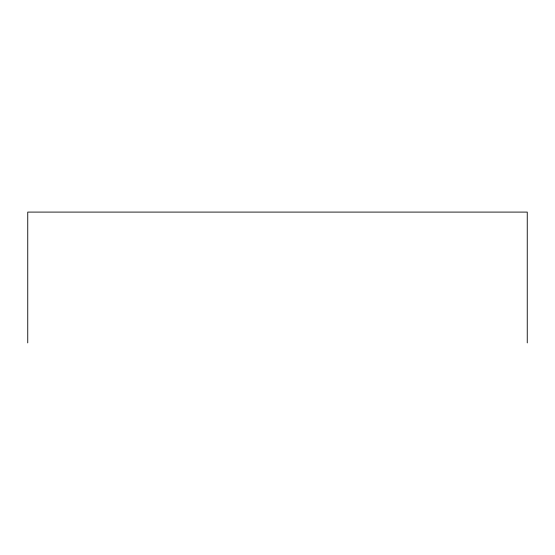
<?xml version="1.0" encoding="UTF-8"?>
<svg xmlns="http://www.w3.org/2000/svg" width="555" height="555" viewBox="0 0 555 555"><rect width="100%" height="100%" fill="white"/><g stroke="black" fill="none" stroke-linecap="round" stroke-linejoin="round"><path stroke-width="0.83" d="M527.25 342.907L527.25 212.093L27.75 212.093L27.75 342.907"/></g></svg>
